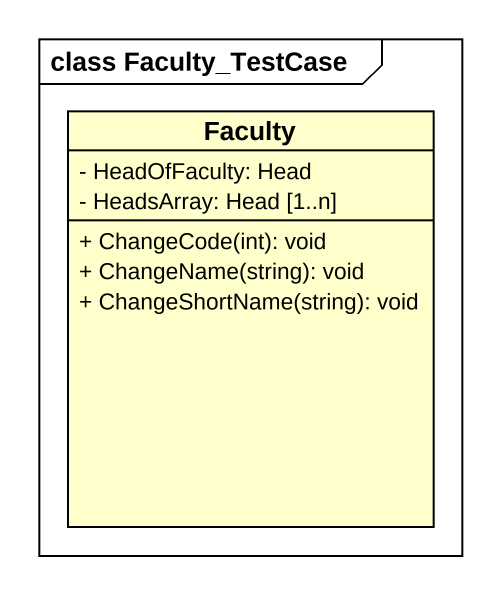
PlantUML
@startuml
mainframe class Faculty_TestCase
hide circle
hide empty members
skinparam classAttributeIconSize 0
class Faculty {
  - HeadOfFaculty: Head
  - HeadsArray: Head [1..n]
  + ChangeCode(int): void
  + ChangeName(string): void
  + ChangeShortName(string): void
}
@enduml
